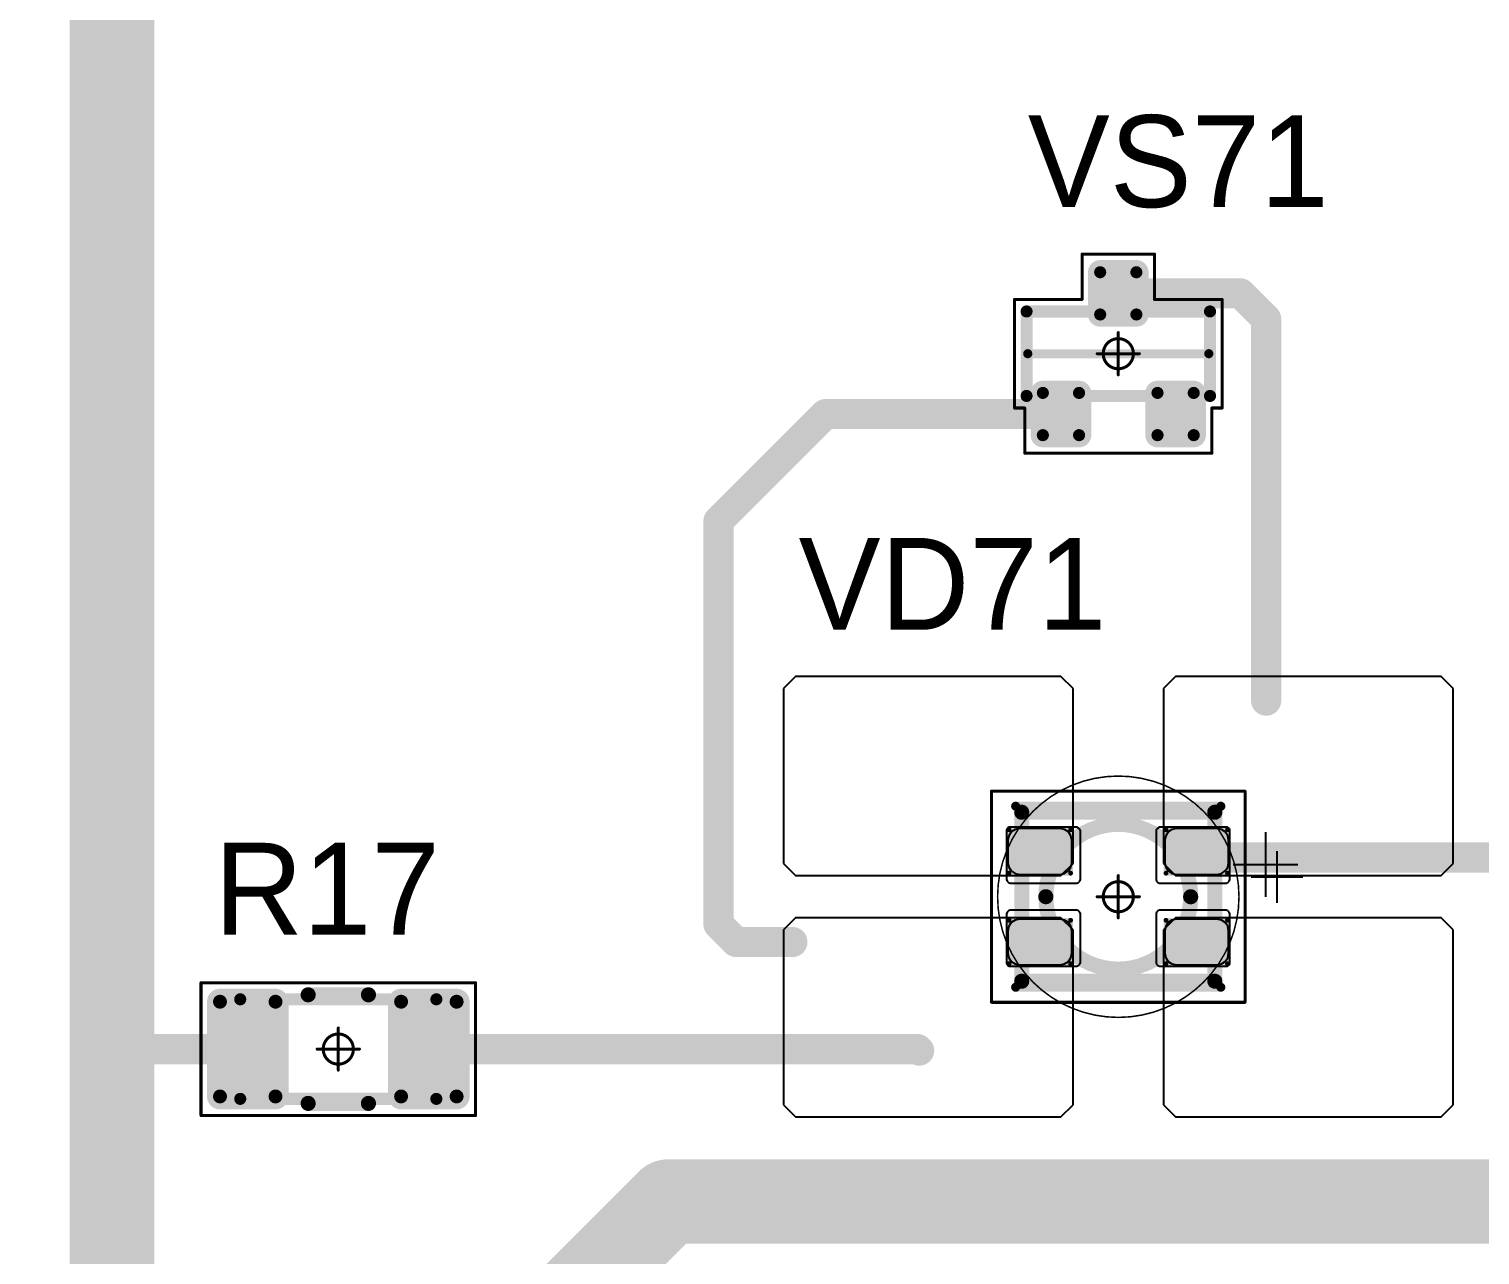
# Model space of a CAD drawing. Header units: millimetres. Extents: x 0 to 400, y 0 to 511.
# Drawn here: x 161.95 to 185.99, y 175.56 to 195.88 of the extents above; entities that cross this region are included whole.
import ezdxf

# ---------------------------------------------------------------- set-up
doc = ezdxf.new("R2010")
doc.units = ezdxf.units.MM
for name, color, linetype in [('Mechanical13', 56, 'Continuous'), ('Mechanical15', 56, 'Continuous'), ('Mechanical2', 216, 'Continuous'), ('TopLayer', 1, 'Continuous'), ('TopOverlay', 2, 'Continuous'), ('TopPaste', 8, 'Continuous'), ('TopSolder', 216, 'Continuous')]:
    doc.layers.add(name, color=color, linetype=linetype)

# ---------------------------------------------------------------- blocks, each defined once
blk = doc.blocks.new('SOT23_526')
at = {"layer": 'Mechanical13', "const_width": 0.2}
for points in [[(-0.7, 1.52), (0.7, 1.52)], [(-0.7, 1.52), (-0.7, -1.52)], [(0.7, 1.52), (0.7, -1.52)], [(-0.7, -1.52), (0.7, -1.52)]]:
    blk.add_lwpolyline(points, dxfattribs=at)
at = {"layer": 'Mechanical13', "const_width": 0.1}
for points in [[(-0.75, 1.52, 1), (-0.65, 1.52, 1)], [(-0.75, 1.52, 1), (-0.65, 1.52, 1)], [(0.65, 1.52, 1), (0.75, 1.52, 1)], [(0.65, 1.52, 1), (0.75, 1.52, 1)], [(-0.75, -1.52, 1), (-0.65, -1.52, 1)], [(-0.75, -1.52, 1), (-0.65, -1.52, 1)], [(0.65, -1.52, 1), (0.75, -1.52, 1)], [(0.65, -1.52, 1), (0.75, -1.52, 1)]]:
    blk.add_lwpolyline(points, format="xyb", close=True, dxfattribs=at)
at = {"layer": 'Mechanical15', "const_width": 0.05}
for points in [[(-0.9, 1.72), (-0.9, 1.55)], [(-0.9, 1.72), (0.9, 1.72)], [(0.9, 1.72), (0.9, 0.6)], [(-1.65, 1.55), (-1.65, -1.55)], [(-1.65, 1.55), (-0.9, 1.55)], [(0.9, 0.6), (1.65, 0.6)], [(1.65, 0.6), (1.65, -0.6)], [(0, 0.35), (0, -0.35)], [(-0.35, 0), (0.35, 0)], [(0.9, -0.6), (1.65, -0.6)], [(0.9, -0.6), (0.9, -1.72)], [(-1.65, -1.55), (-0.9, -1.55)], [(-0.9, -1.55), (-0.9, -1.72)], [(-0.9, -1.72), (0.9, -1.72)]]:
    blk.add_lwpolyline(points, dxfattribs=at)
at = {"layer": 'Mechanical15'}
for points, const_width in [([(-0.913, 1.72, 1), (-0.888, 1.72, 1)], 0.025), ([(-0.913, 1.72, 1), (-0.888, 1.72, 1)], 0.025), ([(0.888, 1.72, 1), (0.913, 1.72, 1)], 0.025), ([(0.888, 1.72, 1), (0.913, 1.72, 1)], 0.025), ([(-1.662, 1.55, 1), (-1.637, 1.55, 1)], 0.025), ([(-1.662, 1.55, 1), (-1.637, 1.55, 1)], 0.025), ([(-0.913, 1.55, 1), (-0.888, 1.55, 1)], 0.025), ([(-0.913, 1.55, 1), (-0.888, 1.55, 1)], 0.025), ([(0.888, 0.6, 1), (0.913, 0.6, 1)], 0.025), ([(0.888, 0.6, 1), (0.913, 0.6, 1)], 0.025), ([(1.637, 0.6, 1), (1.662, 0.6, 1)], 0.025), ([(1.637, 0.6, 1), (1.662, 0.6, 1)], 0.025), ([(0.25, 0, 1), (-0.25, 0, 1)], 0.05), ([(-0.012, 0.35, 1), (0.012, 0.35, 1)], 0.025), ([(-0.362, 0, 1), (-0.337, 0, 1)], 0.025), ([(-0.262, 0, 1), (-0.238, 0, 1)], 0.025), ([(0.238, 0, 1), (0.262, 0, 1)], 0.025), ([(0.337, 0, 1), (0.362, 0, 1)], 0.025), ([(-0.012, -0.35, 1), (0.012, -0.35, 1)], 0.025), ([(0.888, -0.6, 1), (0.913, -0.6, 1)], 0.025), ([(0.888, -0.6, 1), (0.913, -0.6, 1)], 0.025), ([(1.637, -0.6, 1), (1.662, -0.6, 1)], 0.025), ([(1.637, -0.6, 1), (1.662, -0.6, 1)], 0.025), ([(-1.662, -1.55, 1), (-1.637, -1.55, 1)], 0.025), ([(-1.662, -1.55, 1), (-1.637, -1.55, 1)], 0.025), ([(-0.913, -1.55, 1), (-0.888, -1.55, 1)], 0.025), ([(-0.913, -1.55, 1), (-0.888, -1.55, 1)], 0.025), ([(-0.913, -1.72, 1), (-0.888, -1.72, 1)], 0.025), ([(-0.913, -1.72, 1), (-0.888, -1.72, 1)], 0.025), ([(0.888, -1.72, 1), (0.913, -1.72, 1)], 0.025), ([(0.888, -1.72, 1), (0.913, -1.72, 1)], 0.025)]:
    blk.add_lwpolyline(points, format="xyb", close=True, dxfattribs=dict(at, const_width=const_width))
at = {"layer": 'TopLayer', "const_width": 0.1}
for points in [[(-1.4, 1.25, 1), (-1.3, 1.25, 1)], [(-0.7, 1.25, 1), (-0.6, 1.25, 1)], [(-1.4, 0.65, 1), (-1.3, 0.65, 1)], [(-0.7, 0.65, 1), (-0.6, 0.65, 1)], [(0.6, 0.3, 1), (0.7, 0.3, 1)], [(1.3, 0.3, 1), (1.4, 0.3, 1)], [(0.6, -0.3, 1), (0.7, -0.3, 1)], [(1.3, -0.3, 1), (1.4, -0.3, 1)], [(-1.4, -0.65, 1), (-1.3, -0.65, 1)], [(-0.7, -0.65, 1), (-0.6, -0.65, 1)], [(-1.4, -1.25, 1), (-1.3, -1.25, 1)], [(-0.7, -1.25, 1), (-0.6, -1.25, 1)]]:
    blk.add_lwpolyline(points, format="xyb", close=True, dxfattribs=at)
at = {"layer": 'TopLayer'}
for points in [[(-1.45, 1.25), (-1.45, 0.65), (-0.55, 1.25), (-0.55, 0.65)], [(-1.35, 1.35), (-1.35, 0.55), (-0.65, 1.35), (-0.65, 0.55)], [(0.55, 0.3), (0.55, -0.3), (1.45, 0.3), (1.45, -0.3)], [(0.65, 0.4), (0.65, -0.4), (1.35, 0.4), (1.35, -0.4)], [(-1.45, -0.65), (-1.45, -1.25), (-0.55, -0.65), (-0.55, -1.25)], [(-1.35, -0.55), (-1.35, -1.35), (-0.65, -0.55), (-0.65, -1.35)]]:
    blk.add_solid(points, dxfattribs=at)
at = {"layer": 'TopOverlay', "const_width": 0.15}
blk.add_lwpolyline([(0, 1.5), (0, -1.5)], dxfattribs=at)
at = {"layer": 'TopOverlay', "const_width": 0.075}
for points in [[(-0.038, 1.5, 1), (0.038, 1.5, 1)], [(-0.038, -1.5, 1), (0.038, -1.5, 1)]]:
    blk.add_lwpolyline(points, format="xyb", close=True, dxfattribs=at)
at = {"layer": 'TopPaste', "const_width": 0.075}
for points in [[(-1.387, 1.25, 1), (-1.313, 1.25, 1)], [(-0.687, 1.25, 1), (-0.613, 1.25, 1)], [(-1.387, 0.65, 1), (-1.313, 0.65, 1)], [(-0.687, 0.65, 1), (-0.613, 0.65, 1)], [(0.613, 0.3, 1), (0.687, 0.3, 1)], [(1.313, 0.3, 1), (1.387, 0.3, 1)], [(0.613, -0.3, 1), (0.687, -0.3, 1)], [(1.313, -0.3, 1), (1.387, -0.3, 1)], [(-1.387, -0.65, 1), (-1.313, -0.65, 1)], [(-0.687, -0.65, 1), (-0.613, -0.65, 1)], [(-1.387, -1.25, 1), (-1.313, -1.25, 1)], [(-0.687, -1.25, 1), (-0.613, -1.25, 1)]]:
    blk.add_lwpolyline(points, format="xyb", close=True, dxfattribs=at)
at = {"layer": 'TopPaste'}
for points in [[(-1.425, 1.25), (-1.425, 0.65), (-0.575, 1.25), (-0.575, 0.65)], [(-1.35, 1.325), (-1.35, 0.575), (-0.65, 1.325), (-0.65, 0.575)], [(0.575, 0.3), (0.575, -0.3), (1.425, 0.3), (1.425, -0.3)], [(0.65, 0.375), (0.65, -0.375), (1.35, 0.375), (1.35, -0.375)], [(-1.425, -0.65), (-1.425, -1.25), (-0.575, -0.65), (-0.575, -1.25)], [(-1.35, -0.575), (-1.35, -1.325), (-0.65, -0.575), (-0.65, -1.325)]]:
    blk.add_solid(points, dxfattribs=at)
at = {"layer": 'TopSolder', "const_width": 0.202}
for points in [[(-1.451, 1.25, 1), (-1.249, 1.25, 1)], [(-0.751, 1.25, 1), (-0.549, 1.25, 1)], [(-1.451, 0.65, 1), (-1.249, 0.65, 1)], [(-0.751, 0.65, 1), (-0.549, 0.65, 1)], [(0.549, 0.3, 1), (0.751, 0.3, 1)], [(1.249, 0.3, 1), (1.451, 0.3, 1)], [(0.549, -0.3, 1), (0.751, -0.3, 1)], [(1.249, -0.3, 1), (1.451, -0.3, 1)], [(-1.451, -0.65, 1), (-1.249, -0.65, 1)], [(-0.751, -0.65, 1), (-0.549, -0.65, 1)], [(-1.451, -1.25, 1), (-1.249, -1.25, 1)], [(-0.751, -1.25, 1), (-0.549, -1.25, 1)]]:
    blk.add_lwpolyline(points, format="xyb", close=True, dxfattribs=at)
at = {"layer": 'TopSolder'}
for points in [[(-1.35, 1.452), (-1.35, 0.448), (-0.65, 1.452), (-0.65, 0.448)], [(-1.552, 1.25), (-1.552, 0.65), (-0.448, 1.25), (-0.448, 0.65)], [(0.65, 0.502), (0.65, -0.502), (1.35, 0.502), (1.35, -0.502)], [(0.448, 0.3), (0.448, -0.3), (1.552, 0.3), (1.552, -0.3)], [(-1.35, -0.448), (-1.35, -1.452), (-0.65, -0.448), (-0.65, -1.452)], [(-1.552, -0.65), (-1.552, -1.25), (-0.448, -0.65), (-0.448, -1.25)]]:
    blk.add_solid(points, dxfattribs=at)
blk = doc.blocks.new('E65F_730')
at = {"layer": 'Mechanical13'}
for p, q in [((2.441, 1.071), (2.441, 0)), ((1.905, 0.536), (2.976, 0.536))]:
    blk.add_line(p, q, dxfattribs=at)
at = {"layer": 'Mechanical13', "const_width": 0.25}
for points in [[(-1.6, -1.4), (-1.6, 1.4)], [(-1.6, 1.4), (1.6, 1.4)], [(1.6, -1.4), (1.6, 1.4)], [(-1.6, -1.4), (1.6, -1.4)]]:
    blk.add_lwpolyline(points, dxfattribs=at)
at = {"layer": 'Mechanical13'}
for points, const_width in [([(-1.663, 1.4, 1), (-1.538, 1.4, 1)], 0.125), ([(-1.663, 1.4, 1), (-1.538, 1.4, 1)], 0.125), ([(1.537, 1.4, 1), (1.662, 1.4, 1)], 0.125), ([(1.537, 1.4, 1), (1.662, 1.4, 1)], 0.125), ([(1.2, 0, 1), (-1.2, 0, 1)], 0.25), ([(-1.263, 0, 1), (-1.138, 0, 1)], 0.125), ([(1.137, 0, 1), (1.262, 0, 1)], 0.125), ([(-1.663, -1.4, 1), (-1.538, -1.4, 1)], 0.125), ([(-1.663, -1.4, 1), (-1.538, -1.4, 1)], 0.125), ([(1.537, -1.4, 1), (1.662, -1.4, 1)], 0.125), ([(1.537, -1.4, 1), (1.662, -1.4, 1)], 0.125)]:
    blk.add_lwpolyline(points, format="xyb", close=True, dxfattribs=dict(at, const_width=const_width))
at = {"layer": 'Mechanical15', "const_width": 0.05}
for points in [[(-2.1, 1.75), (2.1, 1.75)], [(-2.1, -1.75), (-2.1, 1.75)], [(2.1, -1.75), (2.1, 1.75)], [(0, -0.35), (0, 0.35)], [(0, -0.35), (0, 0.35)], [(-0.35, 0), (0.35, 0)], [(-0.35, 0), (0.35, 0)], [(-2.1, -1.75), (2.1, -1.75)]]:
    blk.add_lwpolyline(points, dxfattribs=at)
at = {"layer": 'Mechanical15'}
for points, const_width in [([(-2.113, 1.75, 1), (-2.088, 1.75, 1)], 0.025), ([(-2.113, 1.75, 1), (-2.088, 1.75, 1)], 0.025), ([(2.087, 1.75, 1), (2.112, 1.75, 1)], 0.025), ([(2.087, 1.75, 1), (2.112, 1.75, 1)], 0.025), ([(0.25, 0, 1), (-0.25, 0, 1)], 0.05), ([(0.25, 0, 1), (-0.25, 0, 1)], 0.05), ([(-0.013, 0.35, 1), (0.012, 0.35, 1)], 0.025), ([(-0.013, 0.35, 1), (0.012, 0.35, 1)], 0.025), ([(-0.363, 0, 1), (-0.338, 0, 1)], 0.025), ([(-0.363, 0, 1), (-0.338, 0, 1)], 0.025), ([(-0.263, 0, 1), (-0.238, 0, 1)], 0.025), ([(-0.263, 0, 1), (-0.238, 0, 1)], 0.025), ([(0.237, 0, 1), (0.262, 0, 1)], 0.025), ([(0.237, 0, 1), (0.262, 0, 1)], 0.025), ([(0.337, 0, 1), (0.362, 0, 1)], 0.025), ([(0.337, 0, 1), (0.362, 0, 1)], 0.025), ([(-0.013, -0.35, 1), (0.012, -0.35, 1)], 0.025), ([(-0.013, -0.35, 1), (0.012, -0.35, 1)], 0.025), ([(-2.113, -1.75, 1), (-2.088, -1.75, 1)], 0.025), ([(-2.113, -1.75, 1), (-2.088, -1.75, 1)], 0.025), ([(2.087, -1.75, 1), (2.112, -1.75, 1)], 0.025), ([(2.087, -1.75, 1), (2.112, -1.75, 1)], 0.025)]:
    blk.add_lwpolyline(points, format="xyb", close=True, dxfattribs=dict(at, const_width=const_width))
at = {"layer": 'TopLayer'}
for p, q in [((-5.35, 3.65), (-5.55, 3.45)), ((-0.95, 3.65), (-5.35, 3.65)), ((-5.35, 3.65), (-5.35, 3.65)), ((-0.75, 3.45), (-0.95, 3.65)), ((0.95, 3.65), (0.75, 3.45)), ((5.35, 3.65), (0.95, 3.65)), ((0.95, 3.65), (0.95, 3.65)), ((5.55, 3.45), (5.35, 3.65)), ((-5.55, 3.45), (-5.55, 3.45)), ((-5.55, 3.45), (-5.55, 0.55)), ((-0.75, 0.55), (-0.75, 3.45)), ((0.75, 3.45), (0.75, 3.45)), ((0.75, 3.45), (0.75, 0.55)), ((5.55, 0.55), (5.55, 3.45)), ((-5.55, 0.55), (-5.35, 0.35)), ((-0.95, 0.35), (-0.75, 0.55)), ((0.75, 0.55), (0.95, 0.35)), ((5.35, 0.35), (5.55, 0.55)), ((-5.35, 0.35), (-0.95, 0.35)), ((0.95, 0.35), (5.35, 0.35)), ((-5.35, -0.35), (-5.55, -0.55)), ((-0.95, -0.35), (-5.35, -0.35)), ((-5.35, -0.35), (-5.35, -0.35)), ((-0.75, -0.55), (-0.95, -0.35)), ((0.95, -0.35), (0.75, -0.55)), ((5.35, -0.35), (0.95, -0.35)), ((0.95, -0.35), (0.95, -0.35)), ((5.55, -0.55), (5.35, -0.35)), ((-5.55, -0.55), (-5.55, -0.55)), ((-5.55, -0.55), (-5.55, -3.45)), ((-0.75, -3.45), (-0.75, -0.55)), ((0.75, -0.55), (0.75, -0.55)), ((0.75, -0.55), (0.75, -3.45)), ((5.55, -3.45), (5.55, -0.55)), ((-5.55, -3.45), (-5.35, -3.65)), ((-0.95, -3.65), (-0.75, -3.45)), ((0.75, -3.45), (0.95, -3.65)), ((5.35, -3.65), (5.55, -3.45)), ((-5.35, -3.65), (-0.95, -3.65)), ((0.95, -3.65), (5.35, -3.65))]:
    blk.add_line(p, q, dxfattribs=at)
at = {"layer": 'TopLayer', "const_width": 0.04}
for points in [[(-1.83, 1.11, 1), (-1.79, 1.11, 1)], [(-0.81, 1.11, 1), (-0.77, 1.11, 1)], [(0.77, 1.11, 1), (0.81, 1.11, 1)], [(1.79, 1.11, 1), (1.83, 1.11, 1)], [(-1.83, 0.39, 1), (-1.79, 0.39, 1)], [(-0.81, 0.39, 1), (-0.77, 0.39, 1)], [(0.77, 0.39, 1), (0.81, 0.39, 1)], [(1.79, 0.39, 1), (1.83, 0.39, 1)], [(-1.83, -0.39, 1), (-1.79, -0.39, 1)], [(-0.81, -0.39, 1), (-0.77, -0.39, 1)], [(0.77, -0.39, 1), (0.81, -0.39, 1)], [(1.79, -0.39, 1), (1.83, -0.39, 1)], [(-1.83, -1.11, 1), (-1.79, -1.11, 1)], [(-0.81, -1.11, 1), (-0.77, -1.11, 1)], [(0.77, -1.11, 1), (0.81, -1.11, 1)], [(1.79, -1.11, 1), (1.83, -1.11, 1)]]:
    blk.add_lwpolyline(points, format="xyb", close=True, dxfattribs=at)
at = {"layer": 'TopLayer'}
for points in [[(-1.85, 1.11), (-1.85, 0.39), (-0.75, 1.11), (-0.75, 0.39)], [(-1.81, 1.15), (-1.81, 0.35), (-0.79, 1.15), (-0.79, 0.35)], [(0.75, 1.11), (0.75, 0.39), (1.85, 1.11), (1.85, 0.39)], [(0.79, 1.15), (0.79, 0.35), (1.81, 1.15), (1.81, 0.35)], [(-1.85, -0.39), (-1.85, -1.11), (-0.75, -0.39), (-0.75, -1.11)], [(-1.81, -0.35), (-1.81, -1.15), (-0.79, -0.35), (-0.79, -1.15)], [(0.75, -0.39), (0.75, -1.11), (1.85, -0.39), (1.85, -1.11)], [(0.79, -0.35), (0.79, -1.15), (1.81, -0.35), (1.81, -1.15)]]:
    blk.add_solid(points, dxfattribs=at)
at = {"layer": 'TopOverlay'}
for p, q in [((2.628, 0.757), (2.628, -0.1)), ((2.2, 0.328), (3.057, 0.328))]:
    blk.add_line(p, q, dxfattribs=at)
at = {"layer": 'TopOverlay', "const_width": 0.15}
for points in [[(-1.7, 1.5), (1.7, 1.5)], [(-1.7, -1.5), (1.7, -1.5)]]:
    blk.add_lwpolyline(points, dxfattribs=at)
at = {"layer": 'TopOverlay', "const_width": 0.075}
for points in [[(-1.738, 1.5, 1), (-1.663, 1.5, 1)], [(1.662, 1.5, 1), (1.737, 1.5, 1)], [(-1.738, -1.5, 1), (-1.663, -1.5, 1)], [(1.662, -1.5, 1), (1.737, -1.5, 1)]]:
    blk.add_lwpolyline(points, format="xyb", close=True, dxfattribs=at)
at = {"layer": 'TopPaste'}
for p, q in [((-1.814, 1.011), (-1.829, 0.938)), ((-1.773, 1.073), (-1.814, 1.011)), ((-1.711, 1.114), (-1.773, 1.073)), ((-1.638, 1.129), (-1.711, 1.114)), ((-0.963, 1.129), (-1.638, 1.129)), ((-0.889, 1.114), (-0.963, 1.129)), ((-0.827, 1.073), (-0.889, 1.114)), ((-0.786, 1.011), (-0.827, 1.073)), ((-0.771, 0.938), (-0.786, 1.011)), ((0.786, 1.011), (0.771, 0.938)), ((0.827, 1.073), (0.786, 1.011)), ((0.889, 1.114), (0.827, 1.073)), ((0.962, 1.129), (0.889, 1.114)), ((1.637, 1.129), (0.962, 1.129)), ((1.711, 1.114), (1.637, 1.129)), ((1.773, 1.073), (1.711, 1.114)), ((1.814, 1.011), (1.773, 1.073)), ((1.829, 0.938), (1.814, 1.011)), ((-1.829, 0.938), (-1.829, 0.563)), ((-0.771, 0.563), (-0.771, 0.938)), ((0.771, 0.938), (0.771, 0.563)), ((1.829, 0.563), (1.829, 0.938)), ((-1.829, 0.563), (-1.814, 0.489)), ((-1.814, 0.489), (-1.773, 0.427)), ((-0.827, 0.427), (-0.786, 0.489)), ((-0.786, 0.489), (-0.771, 0.563)), ((0.771, 0.563), (0.786, 0.489)), ((0.786, 0.489), (0.827, 0.427)), ((1.773, 0.427), (1.814, 0.489)), ((1.814, 0.489), (1.829, 0.563)), ((-1.773, 0.427), (-1.711, 0.386)), ((-1.711, 0.386), (-1.638, 0.371)), ((-1.638, 0.371), (-0.963, 0.371)), ((-0.963, 0.371), (-0.889, 0.386)), ((-0.889, 0.386), (-0.827, 0.427)), ((0.827, 0.427), (0.889, 0.386)), ((0.889, 0.386), (0.962, 0.371)), ((0.962, 0.371), (1.637, 0.371)), ((1.637, 0.371), (1.711, 0.386)), ((1.711, 0.386), (1.773, 0.427)), ((-1.773, -0.427), (-1.814, -0.489)), ((-1.711, -0.386), (-1.773, -0.427)), ((-1.638, -0.371), (-1.711, -0.386)), ((-0.963, -0.371), (-1.638, -0.371)), ((-0.889, -0.386), (-0.963, -0.371)), ((-0.827, -0.427), (-0.889, -0.386)), ((-0.786, -0.489), (-0.827, -0.427)), ((0.827, -0.427), (0.786, -0.489)), ((0.889, -0.386), (0.827, -0.427)), ((0.962, -0.371), (0.889, -0.386)), ((1.637, -0.371), (0.962, -0.371)), ((1.711, -0.386), (1.637, -0.371)), ((1.773, -0.427), (1.711, -0.386)), ((1.814, -0.489), (1.773, -0.427)), ((-1.814, -0.489), (-1.829, -0.563)), ((-1.829, -0.563), (-1.829, -0.938)), ((-0.771, -0.563), (-0.786, -0.489)), ((-0.771, -0.938), (-0.771, -0.563)), ((0.786, -0.489), (0.771, -0.563)), ((0.771, -0.563), (0.771, -0.938)), ((1.829, -0.563), (1.814, -0.489)), ((1.829, -0.938), (1.829, -0.563)), ((-1.829, -0.938), (-1.814, -1.011)), ((-0.786, -1.011), (-0.771, -0.938)), ((0.771, -0.938), (0.786, -1.011)), ((1.814, -1.011), (1.829, -0.938)), ((-1.814, -1.011), (-1.773, -1.073)), ((-1.773, -1.073), (-1.711, -1.114)), ((-1.711, -1.114), (-1.638, -1.129)), ((-1.638, -1.129), (-0.963, -1.129)), ((-0.963, -1.129), (-0.889, -1.114)), ((-0.889, -1.114), (-0.827, -1.073)), ((-0.827, -1.073), (-0.786, -1.011)), ((0.786, -1.011), (0.827, -1.073)), ((0.827, -1.073), (0.889, -1.114)), ((0.889, -1.114), (0.962, -1.129)), ((0.962, -1.129), (1.637, -1.129)), ((1.637, -1.129), (1.711, -1.114)), ((1.711, -1.114), (1.773, -1.073)), ((1.773, -1.073), (1.814, -1.011))]:
    blk.add_line(p, q, dxfattribs=at)
at = {"layer": 'TopSolder'}
for p, q in [((-1.842, 1.129), (-1.85, 1.111)), ((-1.85, 1.111), (-1.85, 1.101)), ((-1.85, 1.101), (-1.85, 1.101)), ((-1.85, 1.101), (-1.85, 0.301)), ((-1.828, 1.143), (-1.842, 1.129)), ((-1.81, 1.151), (-1.828, 1.143)), ((-1.8, 1.151), (-1.81, 1.151)), ((-0.7, 1.151), (-1.8, 1.151)), ((-0.685, 1.151), (-0.7, 1.151)), ((-0.7, 1.151), (-0.7, 1.151)), ((-0.658, 1.139), (-0.685, 1.151)), ((-0.636, 1.118), (-0.658, 1.139)), ((-0.625, 1.09), (-0.636, 1.118)), ((-0.625, 1.076), (-0.625, 1.09)), ((-0.625, 0.301), (-0.625, 1.076)), ((0.636, 1.118), (0.625, 1.09)), ((0.625, 1.09), (0.625, 1.076)), ((0.625, 1.076), (0.625, 1.076)), ((0.625, 1.076), (0.625, 0.301)), ((0.657, 1.139), (0.636, 1.118)), ((0.685, 1.151), (0.657, 1.139)), ((0.7, 1.151), (0.685, 1.151)), ((1.8, 1.151), (0.7, 1.151)), ((1.81, 1.151), (1.8, 1.151)), ((1.8, 1.151), (1.8, 1.151)), ((1.828, 1.143), (1.81, 1.151)), ((1.842, 1.129), (1.828, 1.143)), ((1.85, 1.111), (1.842, 1.129)), ((1.85, 1.101), (1.85, 1.111)), ((1.85, 0.301), (1.85, 1.101)), ((-1.85, 0.301), (-1.85, 0.286)), ((-1.85, 0.286), (-1.839, 0.258)), ((-1.839, 0.258), (-1.818, 0.237)), ((-0.658, 0.237), (-0.636, 0.258)), ((-0.636, 0.258), (-0.625, 0.286)), ((-0.625, 0.286), (-0.625, 0.301)), ((-0.625, 0.301), (-0.625, 0.301)), ((0.625, 0.301), (0.625, 0.286)), ((0.625, 0.286), (0.636, 0.258)), ((0.636, 0.258), (0.657, 0.237)), ((1.817, 0.237), (1.839, 0.258)), ((1.839, 0.258), (1.85, 0.286)), ((1.85, 0.286), (1.85, 0.301)), ((1.85, 0.301), (1.85, 0.301)), ((-1.818, 0.237), (-1.79, 0.226)), ((-1.79, 0.226), (-1.775, 0.226)), ((-1.775, 0.226), (-1.775, 0.226)), ((-1.775, 0.226), (-0.7, 0.226)), ((-0.7, 0.226), (-0.685, 0.226)), ((-0.685, 0.226), (-0.658, 0.237)), ((0.657, 0.237), (0.685, 0.226)), ((0.685, 0.226), (0.7, 0.226)), ((0.7, 0.226), (0.7, 0.226)), ((0.7, 0.226), (1.775, 0.226)), ((1.775, 0.226), (1.79, 0.226)), ((1.79, 0.226), (1.817, 0.237)), ((-1.818, -0.236), (-1.839, -0.257)), ((-1.79, -0.224), (-1.818, -0.236)), ((-1.775, -0.224), (-1.79, -0.224)), ((-0.7, -0.224), (-1.775, -0.224)), ((-0.685, -0.224), (-0.7, -0.224)), ((-0.7, -0.224), (-0.7, -0.224)), ((-0.658, -0.236), (-0.685, -0.224)), ((-0.636, -0.257), (-0.658, -0.236)), ((0.657, -0.236), (0.636, -0.257)), ((0.685, -0.224), (0.657, -0.236)), ((0.7, -0.224), (0.685, -0.224)), ((1.775, -0.224), (0.7, -0.224)), ((1.79, -0.224), (1.775, -0.224)), ((1.775, -0.224), (1.775, -0.224)), ((1.817, -0.236), (1.79, -0.224)), ((1.839, -0.257), (1.817, -0.236)), ((-1.839, -0.257), (-1.85, -0.285)), ((-1.85, -0.285), (-1.85, -0.299)), ((-1.85, -0.299), (-1.85, -0.299)), ((-1.85, -0.299), (-1.85, -1.099)), ((-0.625, -0.285), (-0.636, -0.257)), ((-0.625, -0.299), (-0.625, -0.285)), ((-0.625, -1.074), (-0.625, -0.299)), ((0.636, -0.257), (0.625, -0.285)), ((0.625, -0.285), (0.625, -0.299)), ((0.625, -0.299), (0.625, -0.299)), ((0.625, -0.299), (0.625, -1.074)), ((1.85, -0.285), (1.839, -0.257)), ((1.85, -0.299), (1.85, -0.285)), ((1.85, -1.099), (1.85, -0.299)), ((-1.85, -1.099), (-1.85, -1.109)), ((-1.85, -1.109), (-1.842, -1.128)), ((-1.842, -1.128), (-1.828, -1.142)), ((-1.828, -1.142), (-1.81, -1.149)), ((-1.81, -1.149), (-1.8, -1.149)), ((-1.8, -1.149), (-0.7, -1.149)), ((-1.8, -1.149), (-1.8, -1.149)), ((-0.7, -1.149), (-0.685, -1.149)), ((-0.685, -1.149), (-0.658, -1.138)), ((-0.658, -1.138), (-0.636, -1.117)), ((-0.636, -1.117), (-0.625, -1.089)), ((-0.625, -1.089), (-0.625, -1.074)), ((-0.625, -1.074), (-0.625, -1.074)), ((0.625, -1.074), (0.625, -1.089)), ((0.625, -1.089), (0.636, -1.117)), ((0.636, -1.117), (0.657, -1.138)), ((0.657, -1.138), (0.685, -1.149)), ((0.685, -1.149), (0.7, -1.149)), ((0.7, -1.149), (1.8, -1.149)), ((0.7, -1.149), (0.7, -1.149)), ((1.8, -1.149), (1.81, -1.149)), ((1.81, -1.149), (1.828, -1.142)), ((1.828, -1.142), (1.842, -1.128)), ((1.842, -1.128), (1.85, -1.109)), ((1.85, -1.109), (1.85, -1.099)), ((1.85, -1.099), (1.85, -1.099))]:
    blk.add_line(p, q, dxfattribs=at)
blk = doc.blocks.new('RC1206S_829')
at = {"layer": 'Mechanical13', "const_width": 0.2}
for points in [[(-1.625, 0.825), (-1.625, -0.825)], [(1.625, 0.825), (-1.625, 0.825)], [(1.625, 0.825), (1.625, -0.825)], [(1.625, -0.825), (-1.625, -0.825)]]:
    blk.add_lwpolyline(points, dxfattribs=at)
at = {"layer": 'Mechanical13', "const_width": 0.1}
for points in [[(-1.675, 0.825, 1), (-1.575, 0.825, 1)], [(-1.675, 0.825, 1), (-1.575, 0.825, 1)], [(1.575, 0.825, 1), (1.675, 0.825, 1)], [(1.575, 0.825, 1), (1.675, 0.825, 1)], [(-1.675, -0.825, 1), (-1.575, -0.825, 1)], [(-1.675, -0.825, 1), (-1.575, -0.825, 1)], [(1.575, -0.825, 1), (1.675, -0.825, 1)], [(1.575, -0.825, 1), (1.675, -0.825, 1)]]:
    blk.add_lwpolyline(points, format="xyb", close=True, dxfattribs=at)
at = {"layer": 'Mechanical15', "const_width": 0.05}
for points in [[(-2.275, 1.1), (-2.275, -1.1)], [(2.275, 1.1), (-2.275, 1.1)], [(2.275, 1.1), (2.275, -1.1)], [(0, 0.35), (0, -0.35)], [(0.35, 0), (-0.35, 0)], [(2.275, -1.1), (-2.275, -1.1)]]:
    blk.add_lwpolyline(points, dxfattribs=at)
at = {"layer": 'Mechanical15'}
for points, const_width in [([(-2.287, 1.1, 1), (-2.262, 1.1, 1)], 0.025), ([(-2.287, 1.1, 1), (-2.262, 1.1, 1)], 0.025), ([(2.262, 1.1, 1), (2.287, 1.1, 1)], 0.025), ([(2.262, 1.1, 1), (2.287, 1.1, 1)], 0.025), ([(0.25, 0, 1), (-0.25, 0, 1)], 0.05), ([(-0.012, 0.35, 1), (0.012, 0.35, 1)], 0.025), ([(-0.362, 0, 1), (-0.337, 0, 1)], 0.025), ([(-0.262, 0, 1), (-0.238, 0, 1)], 0.025), ([(0.238, 0, 1), (0.262, 0, 1)], 0.025), ([(0.337, 0, 1), (0.362, 0, 1)], 0.025), ([(-0.012, -0.35, 1), (0.012, -0.35, 1)], 0.025), ([(-2.287, -1.1, 1), (-2.262, -1.1, 1)], 0.025), ([(-2.287, -1.1, 1), (-2.262, -1.1, 1)], 0.025), ([(2.262, -1.1, 1), (2.287, -1.1, 1)], 0.025), ([(2.262, -1.1, 1), (2.287, -1.1, 1)], 0.025)]:
    blk.add_lwpolyline(points, format="xyb", close=True, dxfattribs=dict(at, const_width=const_width))
at = {"layer": 'TopLayer', "const_width": 0.115}
for points in [[(-2.018, 0.785, 1), (-1.903, 0.785, 1)], [(-1.098, 0.785, 1), (-0.983, 0.785, 1)], [(0.983, 0.785, 1), (1.098, 0.785, 1)], [(1.903, 0.785, 1), (2.018, 0.785, 1)], [(-2.018, -0.785, 1), (-1.903, -0.785, 1)], [(-1.098, -0.785, 1), (-0.983, -0.785, 1)], [(0.983, -0.785, 1), (1.098, -0.785, 1)], [(1.903, -0.785, 1), (2.018, -0.785, 1)]]:
    blk.add_lwpolyline(points, format="xyb", close=True, dxfattribs=at)
at = {"layer": 'TopLayer'}
for points in [[(-2.075, -0.785), (-0.925, -0.785), (-2.075, 0.785), (-0.925, 0.785)], [(-1.96, -0.9), (-1.04, -0.9), (-1.96, 0.9), (-1.04, 0.9)], [(0.925, -0.785), (2.075, -0.785), (0.925, 0.785), (2.075, 0.785)], [(1.04, -0.9), (1.96, -0.9), (1.04, 0.9), (1.96, 0.9)]]:
    blk.add_solid(points, dxfattribs=at)
at = {"layer": 'TopOverlay', "const_width": 0.25}
for points in [[(0.5, 0.9), (-0.5, 0.9)], [(0.5, -0.9), (-0.5, -0.9)]]:
    blk.add_lwpolyline(points, dxfattribs=at)
at = {"layer": 'TopOverlay', "const_width": 0.125}
for points in [[(-0.562, 0.9, 1), (-0.437, 0.9, 1)], [(0.437, 0.9, 1), (0.562, 0.9, 1)], [(-0.562, -0.9, 1), (-0.437, -0.9, 1)], [(0.437, -0.9, 1), (0.562, -0.9, 1)]]:
    blk.add_lwpolyline(points, format="xyb", close=True, dxfattribs=at)
at = {"layer": 'TopPaste', "const_width": 0.09}
for points in [[(-2.005, 0.785, 1), (-1.915, 0.785, 1)], [(-1.085, 0.785, 1), (-0.995, 0.785, 1)], [(0.995, 0.785, 1), (1.085, 0.785, 1)], [(1.915, 0.785, 1), (2.005, 0.785, 1)], [(-2.005, -0.785, 1), (-1.915, -0.785, 1)], [(-1.085, -0.785, 1), (-0.995, -0.785, 1)], [(0.995, -0.785, 1), (1.085, -0.785, 1)], [(1.915, -0.785, 1), (2.005, -0.785, 1)]]:
    blk.add_lwpolyline(points, format="xyb", close=True, dxfattribs=at)
at = {"layer": 'TopPaste'}
for points in [[(-2.05, -0.785), (-0.95, -0.785), (-2.05, 0.785), (-0.95, 0.785)], [(-1.96, -0.875), (-1.04, -0.875), (-1.96, 0.875), (-1.04, 0.875)], [(0.95, -0.785), (2.05, -0.785), (0.95, 0.785), (2.05, 0.785)], [(1.04, -0.875), (1.96, -0.875), (1.04, 0.875), (1.96, 0.875)]]:
    blk.add_solid(points, dxfattribs=at)
at = {"layer": 'TopSolder', "const_width": 0.215}
for points in [[(-2.068, 0.785, 1), (-1.853, 0.785, 1)], [(-1.148, 0.785, 1), (-0.933, 0.785, 1)], [(0.933, 0.785, 1), (1.148, 0.785, 1)], [(1.853, 0.785, 1), (2.068, 0.785, 1)], [(-2.068, -0.785, 1), (-1.853, -0.785, 1)], [(-1.148, -0.785, 1), (-0.933, -0.785, 1)], [(0.933, -0.785, 1), (1.148, -0.785, 1)], [(1.853, -0.785, 1), (2.068, -0.785, 1)]]:
    blk.add_lwpolyline(points, format="xyb", close=True, dxfattribs=at)
at = {"layer": 'TopSolder'}
for points in [[(-1.96, -1), (-1.04, -1), (-1.96, 1), (-1.04, 1)], [(1.04, -1), (1.96, -1), (1.04, 1), (1.96, 1)], [(-2.175, -0.785), (-0.825, -0.785), (-2.175, 0.785), (-0.825, 0.785)], [(0.825, -0.785), (2.175, -0.785), (0.825, 0.785), (2.175, 0.785)]]:
    blk.add_solid(points, dxfattribs=at)

msp = doc.modelspace()

# ---------------------------------------------------------------- linework, layer by layer
at = {"layer": 'Mechanical2'}
for points, const_width in [([(182, 181.5, 1), (178, 181.5, 1)], 0.0254), ([(180, 183.5, 1), (180, 183.5, 1)], 0.0005), ([(177.994, 181.5, 1), (178.006, 181.5, 1)], 0.0127), ([(178, 181.5, 1), (178, 181.5, 1)], 0.0005), ([(181.994, 181.5, 1), (182.006, 181.5, 1)], 0.0127), ([(182, 181.5, 1), (182, 181.5, 1)], 0.0005), ([(180, 179.5, 1), (180, 179.5, 1)], 0.0005)]:
    msp.add_lwpolyline(points, format="xyb", close=True, dxfattribs=dict(at, const_width=const_width))
at = {"layer": 'Mechanical2', "const_width": 0.001}
for points in [[(180, 179.5), (180, 183.5)], [(178, 181.5), (182, 181.5)]]:
    msp.add_lwpolyline(points, dxfattribs=at)
at = {"layer": 'TopLayer'}
for points, const_width in [([(163.325, 179.125), (163.325, 198.9)], 1.4), ([(180, 191.5), (182.025, 191.5)], 0.5), ([(182.025, 191.5), (182.45, 191.075)], 0.5), ([(182.45, 184.75), (182.45, 191.075)], 0.5), ([(173.375, 187.725), (175.15, 189.5)], 0.5), ([(175.15, 189.5), (179.05, 189.5)], 0.5), ([(173.375, 181.043), (173.375, 187.725)], 0.5), ([(181.4, 182.15), (193.375, 182.15)], 0.5), ([(173.375, 181.043), (173.668, 180.75)], 0.5), ([(173.668, 180.75), (174.6, 180.75)], 0.5), ([(163.325, 170.3), (163.325, 179.125)], 1.4), ([(163.325, 179.125), (163.475, 178.975)], 0.5), ([(163.475, 178.975), (165.575, 178.975)], 0.5), ([(168.575, 178.975), (176.675, 178.975)], 0.5), ([(176.675, 178.975), (176.7, 178.95)], 0.5), ([(158.625, 162.525), (172.55, 176.45)], 1.4), ([(172.55, 176.45), (232.8, 176.45)], 1.4)]:
    msp.add_lwpolyline(points, dxfattribs=dict(at, const_width=const_width))
for points, const_width in [([(179.875, 191.5, 1), (180.125, 191.5, 1)], 0.25), ([(181.9, 191.5, 1), (182.15, 191.5, 1)], 0.25), ([(181.9, 191.5, 1), (182.15, 191.5, 1)], 0.25), ([(182.325, 191.075, 1), (182.575, 191.075, 1)], 0.25), ([(182.325, 191.075, 1), (182.575, 191.075, 1)], 0.25), ([(175.025, 189.5, 1), (175.275, 189.5, 1)], 0.25), ([(175.025, 189.5, 1), (175.275, 189.5, 1)], 0.25), ([(178.925, 189.5, 1), (179.175, 189.5, 1)], 0.25), ([(173.25, 187.725, 1), (173.5, 187.725, 1)], 0.25), ([(173.25, 187.725, 1), (173.5, 187.725, 1)], 0.25), ([(182.325, 184.75, 1), (182.575, 184.75, 1)], 0.25), ([(181.275, 182.15, 1), (181.525, 182.15, 1)], 0.25), ([(173.25, 181.043, 1), (173.5, 181.043, 1)], 0.25), ([(173.25, 181.043, 1), (173.5, 181.043, 1)], 0.25), ([(173.543, 180.75, 1), (173.793, 180.75, 1)], 0.25), ([(173.543, 180.75, 1), (173.793, 180.75, 1)], 0.25), ([(174.475, 180.75, 1), (174.725, 180.75, 1)], 0.25), ([(162.975, 179.125, 1), (163.675, 179.125, 1)], 0.7), ([(162.975, 179.125, 1), (163.675, 179.125, 1)], 0.7), ([(163.2, 179.125, 1), (163.45, 179.125, 1)], 0.25), ([(163.35, 178.975, 1), (163.6, 178.975, 1)], 0.25), ([(163.35, 178.975, 1), (163.6, 178.975, 1)], 0.25), ([(165.45, 178.975, 1), (165.7, 178.975, 1)], 0.25), ([(168.45, 178.975, 1), (168.7, 178.975, 1)], 0.25), ([(176.55, 178.975, 1), (176.8, 178.975, 1)], 0.25), ([(176.55, 178.975, 1), (176.8, 178.975, 1)], 0.25), ([(176.575, 178.95, 1), (176.825, 178.95, 1)], 0.25), ([(172.2, 176.45, 1), (172.9, 176.45, 1)], 0.7), ([(172.2, 176.45, 1), (172.9, 176.45, 1)], 0.7)]:
    msp.add_lwpolyline(points, format="xyb", close=True, dxfattribs=dict(at, const_width=const_width))

# ---------------------------------------------------------------- block references
for name, p, rotation in [('SOT23_526', (180, 190.5), 90), ('E65F_730', (180, 181.5), 360), ('RC1206S_829', (167.075, 178.975), 180)]:
    msp.add_blockref(name, p, dxfattribs=dict(rotation=rotation))

# ---------------------------------------------------------------- texts
at = {"layer": 'TopOverlay'}
for s, p in [('VS71', (178.5, 192.929)), ('VD71', (174.702, 185.924)), ('R17', (165.02, 180.87))]:
    msp.add_text(s, height=1.524, dxfattribs=at).set_placement(p)

doc.saveas('drawing.dxf')
